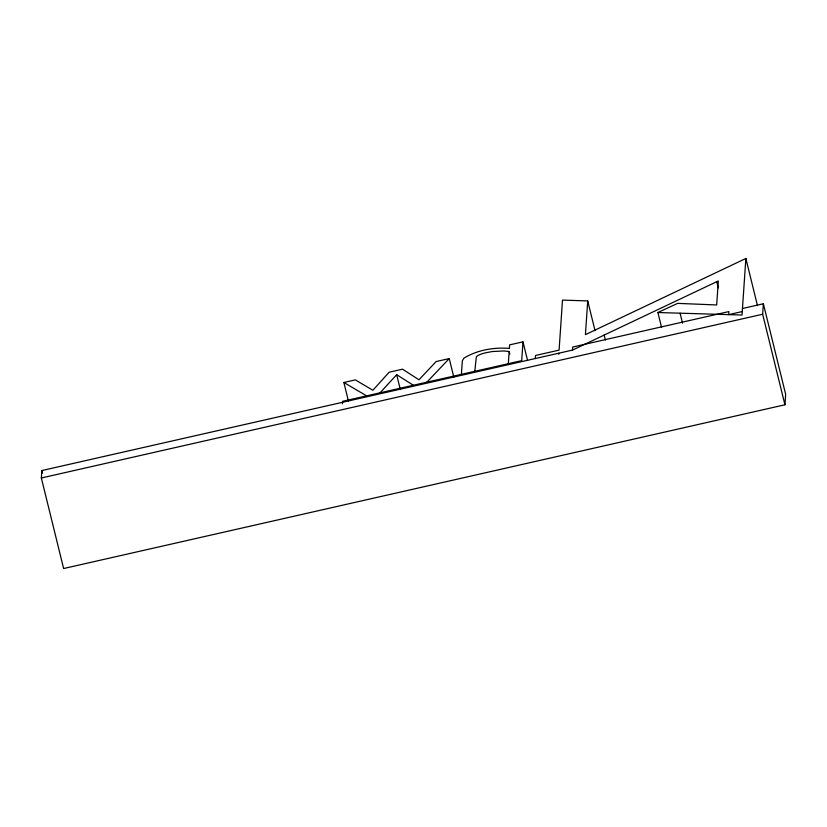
<?xml version="1.0" encoding="UTF-8"?>
<svg xmlns="http://www.w3.org/2000/svg" width="827" height="827" viewBox="0 0 827 827"><rect width="100%" height="100%" fill="white"/><g stroke="black" fill="none" stroke-linecap="round" stroke-linejoin="round"><path stroke-width="1.24" d="M742.46 308.502L763.373 303.757L785.65 394.303L784.937 404.785L63.627 568.531L41.35 477.985L41.857 470.553L572.501 350.09L718.312 280.953L716.678 304.956L677.664 303.375L657.899 312.523L661.569 327.409M342.419 403.772L342.585 401.312L521.703 360.655L522.984 341.84L509.608 344.88L509.37 348.405C493.853 347.164 477.282 349.986 463.916 358.153L462.334 360.83L461.404 374.342M474.781 371.302L476.352 356.964A9.242 2.192 -13.8 0 1 486.286 352.664L492.323 351.537L503.757 350.968L509.163 351.506L509.763 353.987M508.326 363.684L509.163 351.506M535.296 358.536L535.503 355.486L559.093 350.131L562.505 300.098L587.718 300.925L595.047 330.686M558.814 354.266L558.887 353.181M572.501 350.09L572.708 347.04L728.887 311.583L728.68 314.632L742.253 311.552M587.718 300.925L585.423 334.646L745.871 258.469L757.47 305.597M745.871 258.469L742.015 315.035L657.899 312.523M784.937 404.785L762.659 314.239L763.373 303.757M380.069 392.804L396.671 374.693L413.335 385.248M426.846 382.188L449.247 358.577L453.816 377.143M348.436 401.064L343.867 382.498L355.341 379.893L372.884 390.251L389.155 372.222L402.532 369.183L418.989 379.789L436.139 361.554L449.247 358.577M41.35 477.985L762.659 314.239M343.867 382.498L366.619 395.854M716.751 281.687L718.281 287.889M680.104 313.299L682.544 323.223M604.155 335.08L605.374 340.042M522.984 341.84L527.554 360.396M396.671 374.693L400.33 389.538M41.857 470.553L42.466 473.034"/></g></svg>
